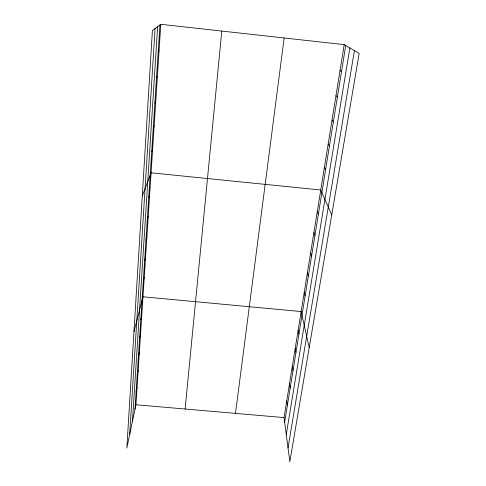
<?xml version="1.0" encoding="UTF-8"?>
<svg xmlns="http://www.w3.org/2000/svg" width="486" height="486" viewBox="0 0 486 486"><rect width="100%" height="100%" fill="white"/><g stroke="black" fill="none" stroke-linecap="round" stroke-linejoin="round"><path stroke-width="0.73" d="M129.677 434.496L155.077 28.589M132.441 421.338L157.634 26.675M134.98 409.267L159.943 24.944M160.799 24.3L152.41 30.594L126.834 448.037L135.928 404.759L160.799 24.3L344.197 44.627L359.166 53.411L289.832 461.7L284.049 417.589L344.197 44.627M185.117 409.018L221.792 31.061M235.479 413.379L284.146 37.969M284.656 422.188L345.728 45.52M286.266 434.496L349.853 47.944M288.022 447.91L354.409 50.617M136.092 392.117L137.04 387.737M137.228 374.585L138.176 370.344M138.395 356.663L139.336 352.569M139.585 338.335L140.527 334.392M140.806 319.581L141.742 315.797M133.966 331.652L142.981 296.782L301.15 311.562L309.199 347.636M143.327 280.75L144.257 277.318M144.634 260.648L145.557 257.404M145.97 240.054L146.894 237.01M147.337 218.961L148.254 216.124M148.74 197.352L149.658 194.734M142.276 196.01L151.085 172.816L320.754 190.008L331.738 214.927M151.705 151.79L152.604 149.652M153.266 127.757L154.153 125.892M154.864 103.087L155.751 101.501M156.51 77.748L157.385 76.46M158.205 51.704L159.068 50.732M135.928 404.759L284.049 417.589M340.03 70.482L341.482 71.697M335.972 95.657L337.351 97.17M332.017 120.17L333.329 121.968M328.165 144.05L329.417 146.116M324.411 167.324L325.602 169.644M317.291 211.489L318.366 214.277M313.907 232.46L314.928 235.461M310.603 252.933L311.581 256.134M307.377 272.932L308.306 276.321M304.23 292.469L305.105 296.041M298.137 330.231L298.933 334.131M295.196 348.48L295.95 352.532M292.317 366.329L293.028 370.526M289.504 383.782L290.178 388.126M286.746 400.865L287.384 405.342"/></g></svg>
